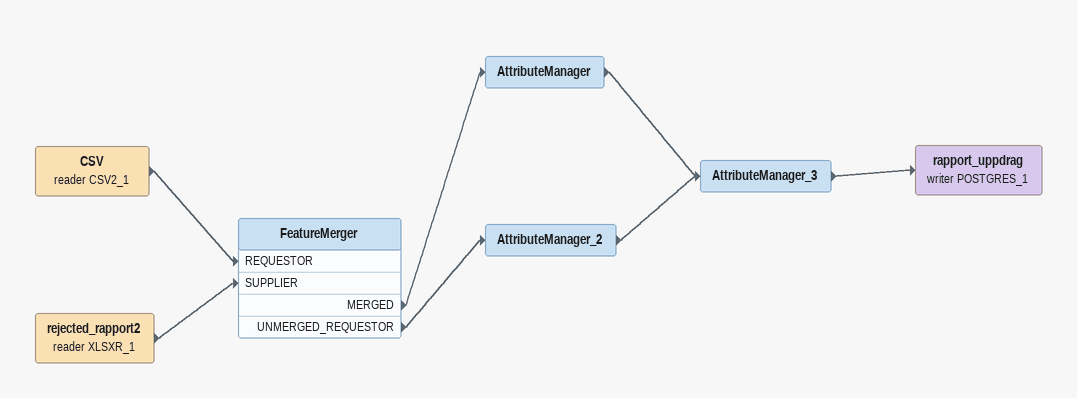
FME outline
CSV (reader CSV2_1)
    -> FeatureMerger [REQUESTOR]
rejected_rapport2 (reader XLSXR_1)
    -> FeatureMerger [SUPPLIER]
FeatureMerger
    MERGED -> AttributeManager
    UNMERGED_REQUESTOR -> AttributeManager_2
AttributeManager
    -> AttributeManager_3
AttributeManager_2
    -> AttributeManager_3
AttributeManager_3
    -> rapport_uppdrag (writer POSTGRES_1)
rapport_uppdrag (writer POSTGRES_1)
